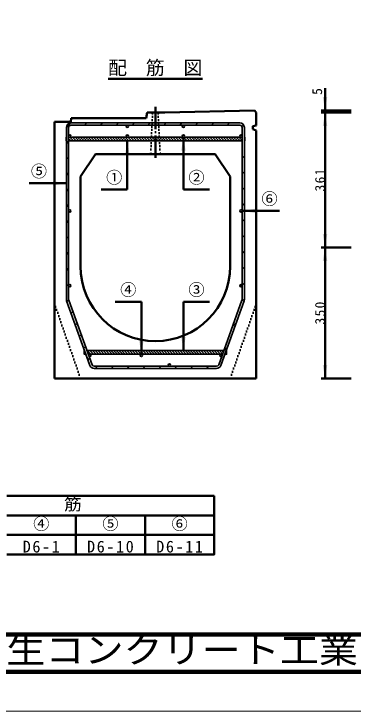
# Model space of a CAD drawing. Units: millimetres, scale not verified. Extents: x -2102 to 2102, y -1485 to 1485.
# Drawn here: x -1081 to -174, y -1485 to 378 of the extents above; entities that cross this region are included whole.
import ezdxf
from ezdxf.enums import TextEntityAlignment as Align

# ---------------------------------------------------------------- set-up
doc = ezdxf.new("R2010")
doc.units = ezdxf.units.MM
doc.header["$LTSCALE"] = 5
doc.linetypes.add('DOTTED', pattern=[1.75, 0.25, -1.5])
doc.linetypes.add('LONG_DASHED_DOTTED', pattern=[15.25, 12, -1.5, 0.25, -1.5])
doc.layers.add('0-0_V-nasSTD', color=7, linetype='Continuous', lineweight=35)
doc.layers.add('0-1_0', color=7, linetype='Continuous', lineweight=50)
doc.styles.add('ＭＳ ゴシック', font='')
doc.styles.get('ＭＳ ゴシック').set_extended_font_data('MS Gothic')

msp = doc.modelspace()

# ---------------------------------------------------------------- linework, layer by layer
at = {"layer": '0-0_V-nasSTD', "lineweight": 50}
for p, q in [((-928.078, 99.397), (-929.078, 89.397)), ((-973.078, 89.397), (-929.078, 89.397)), ((-915.697, -910.318), (-1100.697, -910.318)), ((-730.697, -910.318), (-915.697, -910.318)), ((-545.697, -910.318), (-730.697, -910.318)), ((-545.697, -962.318), (-545.697, -910.318)), ((-915.697, -962.318), (-730.697, -962.318)), ((-730.697, -1014.318), (-730.697, -962.318)), ((-730.697, -962.318), (-545.697, -962.318)), ((-730.697, -1066.318), (-730.697, -1014.318))]:
    msp.add_line(p, q, dxfattribs=at)
at = {"layer": '0-0_V-nasSTD'}
for p, q in [((-942.078, 44.148), (-941.078, 43.148)), ((-941.078, 38.35), (-942.078, 38.35)), ((-935.078, 44.219), (-929.208, 38.35)), ((-932.137, 48.35), (-922.137, 38.35)), ((-925.066, 48.35), (-915.066, 38.35)), ((-917.995, 48.35), (-907.995, 38.35)), ((-910.924, 48.35), (-900.924, 38.35)), ((-903.852, 48.35), (-893.852, 38.35)), ((-896.781, 48.35), (-886.781, 38.35)), ((-889.71, 48.35), (-879.71, 38.35)), ((-882.639, 48.35), (-872.639, 38.35)), ((-875.568, 48.35), (-865.568, 38.35)), ((-868.497, 48.35), (-858.497, 38.35)), ((-861.426, 48.35), (-851.426, 38.35)), ((-854.355, 48.35), (-844.355, 38.35)), ((-847.284, 48.35), (-837.284, 38.35)), ((-840.213, 48.35), (-830.213, 38.35)), ((-833.142, 48.35), (-823.142, 38.35)), ((-826.071, 48.35), (-816.071, 38.35)), ((-819, 48.35), (-809, 38.35)), ((-811.929, 48.35), (-801.929, 38.35)), ((-804.858, 48.35), (-794.858, 38.35)), ((-797.786, 48.35), (-787.786, 38.35)), ((-790.715, 48.35), (-780.715, 38.35)), ((-783.644, 48.35), (-773.644, 38.35)), ((-776.573, 48.35), (-766.573, 38.35)), ((-769.502, 48.35), (-759.502, 38.35)), ((-762.431, 48.35), (-752.431, 38.35)), ((-755.36, 48.35), (-745.36, 38.35)), ((-748.289, 48.35), (-738.289, 38.35)), ((-741.218, 48.35), (-731.218, 38.35)), ((-734.147, 48.35), (-724.147, 38.35)), ((-727.076, 48.35), (-717.076, 38.35)), ((-720.005, 48.35), (-710.005, 38.35)), ((-712.934, 48.35), (-702.934, 38.35)), ((-705.863, 48.35), (-695.863, 38.35)), ((-698.791, 48.35), (-688.791, 38.35)), ((-691.72, 48.35), (-681.72, 38.35)), ((-684.649, 48.35), (-674.649, 38.35)), ((-677.578, 48.35), (-667.578, 38.35)), ((-670.507, 48.35), (-660.507, 38.35)), ((-663.436, 48.35), (-653.436, 38.35)), ((-656.365, 48.35), (-646.365, 38.35)), ((-649.294, 48.35), (-639.294, 38.35)), ((-642.223, 48.35), (-632.223, 38.35)), ((-635.152, 48.35), (-625.152, 38.35)), ((-628.081, 48.35), (-618.081, 38.35)), ((-621.01, 48.35), (-611.01, 38.35)), ((-613.939, 48.35), (-603.939, 38.35)), ((-606.868, 48.35), (-596.868, 38.35)), ((-599.797, 48.35), (-589.797, 38.35)), ((-592.725, 48.35), (-582.725, 38.35)), ((-585.654, 48.35), (-575.654, 38.35)), ((-578.583, 48.35), (-568.583, 38.35)), ((-571.512, 48.35), (-561.512, 38.35)), ((-564.441, 48.35), (-554.441, 38.35)), ((-557.37, 48.35), (-547.37, 38.35)), ((-550.299, 48.35), (-540.299, 38.35)), ((-543.228, 48.35), (-533.228, 38.35)), ((-536.157, 48.35), (-526.157, 38.35)), ((-529.086, 48.35), (-519.086, 38.35)), ((-522.015, 48.35), (-512.015, 38.35)), ((-514.944, 48.35), (-504.944, 38.35)), ((-507.873, 48.35), (-497.873, 38.35)), ((-500.802, 48.35), (-490.802, 38.35)), ((-493.731, 48.35), (-483.731, 38.35)), ((-486.659, 48.35), (-476.659, 38.35)), ((-479.588, 48.35), (-471.078, 39.839)), ((-472.517, 48.35), (-471.078, 46.91)), ((-465.078, 47.981), (-464.078, 46.981)), ((-465.078, 40.91), (-464.078, 39.91)), ((-893.517, -524.623), (-890.272, -527.868)), ((-520.017, -521.65), (-886.138, -521.65)), ((-885.396, -521.65), (-875.396, -531.65)), ((-882.561, -531.556), (-882.467, -531.65)), ((-878.325, -521.65), (-868.325, -531.65)), ((-871.254, -521.65), (-861.254, -531.65)), ((-864.183, -521.65), (-854.183, -531.65)), ((-857.111, -521.65), (-847.111, -531.65)), ((-850.04, -521.65), (-840.04, -531.65)), ((-842.969, -521.65), (-832.969, -531.65)), ((-835.898, -521.65), (-825.898, -531.65)), ((-828.827, -521.65), (-818.827, -531.65)), ((-821.756, -521.65), (-811.756, -531.65)), ((-814.685, -521.65), (-804.685, -531.65)), ((-807.614, -521.65), (-797.614, -531.65)), ((-800.543, -521.65), (-790.543, -531.65)), ((-793.472, -521.65), (-783.472, -531.65)), ((-786.401, -521.65), (-776.401, -531.65)), ((-779.33, -521.65), (-769.33, -531.65)), ((-772.259, -521.65), (-762.259, -531.65)), ((-765.188, -521.65), (-755.188, -531.65)), ((-758.117, -521.65), (-748.117, -531.65)), ((-751.045, -521.65), (-741.045, -531.65)), ((-743.974, -521.65), (-733.974, -531.65)), ((-736.903, -521.65), (-726.903, -531.65)), ((-729.832, -521.65), (-719.832, -531.65)), ((-722.761, -521.65), (-712.761, -531.65)), ((-715.69, -521.65), (-705.69, -531.65)), ((-708.619, -521.65), (-698.619, -531.65)), ((-701.548, -521.65), (-691.548, -531.65)), ((-694.477, -521.65), (-684.477, -531.65)), ((-687.406, -521.65), (-677.406, -531.65)), ((-680.335, -521.65), (-670.335, -531.65)), ((-673.264, -521.65), (-663.264, -531.65)), ((-666.193, -521.65), (-656.193, -531.65)), ((-659.122, -521.65), (-649.122, -531.65)), ((-652.051, -521.65), (-642.051, -531.65)), ((-644.979, -521.65), (-634.979, -531.65)), ((-637.908, -521.65), (-627.908, -531.65)), ((-630.837, -521.65), (-620.837, -531.65)), ((-623.766, -521.65), (-613.766, -531.65)), ((-616.695, -521.65), (-606.695, -531.65)), ((-609.624, -521.65), (-599.624, -531.65)), ((-602.553, -521.65), (-592.553, -531.65)), ((-595.482, -521.65), (-585.482, -531.65)), ((-588.411, -521.65), (-578.411, -531.65)), ((-581.34, -521.65), (-571.34, -531.65)), ((-574.269, -521.65), (-564.269, -531.65)), ((-567.198, -521.65), (-557.198, -531.65)), ((-560.127, -521.65), (-550.127, -531.65)), ((-553.056, -521.65), (-543.056, -531.65)), ((-545.984, -521.65), (-535.984, -531.65)), ((-538.913, -521.65), (-528.913, -531.65)), ((-531.842, -521.65), (-523.154, -530.338)), ((-524.771, -521.65), (-521.278, -525.143)), ((-515.783, -527.59), (-512.638, -530.735)), ((-513.907, -522.395), (-512.638, -523.664))]:
    msp.add_line(p, q, dxfattribs=at)
at = {"layer": '0-0_V-nasSTD', "lineweight": 100}
msp.add_line((-1997.5, -1380), (1997.5, -1380), dxfattribs=at)
at = {"layer": '0-0_V-nasSTD', "lineweight": 18}
for points in [[(-2102.5, -1485), (-2102.5, 1485), (2102.5, 1485), (2102.5, -1485)], [(-2002.5, -1385), (-2002.5, 1385), (2002.5, 1385), (2002.5, -1385)]]:
    msp.add_lwpolyline(points, close=True, dxfattribs=at)
at = {"layer": '0-0_V-nasSTD'}
for points in [[(-465.078, 48.35), (-464.078, 48.35), (-464.078, 38.35), (-465.078, 38.35), (-465.078, 74.35)], [(-888.906, -531.65), (-893.517, -531.65), (-893.517, -521.65), (-892.517, -521.65), (-878.045, -561.726)], [(-528.11, -561.726), (-513.638, -521.65), (-512.638, -521.65), (-512.638, -531.65), (-517.249, -531.65)]]:
    msp.add_lwpolyline(points, close=True, dxfattribs=at)
for points in [[(-942.078, 38.35), (-942.078, 48.35), (-941.078, 48.35)], [(-778.078, 48.35), (-932.078, 48.35), (-935.078, 48.35)], [(-935.078, 38.35), (-713.959, 38.35), (-703.078, 38.35), (-692.196, 38.35), (-471.078, 38.35), (-471.078, 48.35), (-474.078, 48.35), (-627.445, 48.35), (-692.659, 48.35), (-703.078, 48.35), (-713.496, 48.35), (-778.078, 48.35)], [(-882.527, -531.65), (-878.254, -531.65), (-740.832, -531.65), (-528.84, -531.65), (-523.628, -531.65)]]:
    msp.add_lwpolyline(points, dxfattribs=at)
at = {"layer": '0-0_V-nasSTD', "lineweight": 50}
for points in [[(-1100.697, -1014.318), (-915.697, -1014.318), (-915.697, -962.318), (-1100.697, -962.318)], [(-915.697, -1014.318), (-915.697, -962.318), (-915.697, -1014.318)], [(-915.697, -1014.318), (-730.697, -1014.318), (-730.697, -962.318)], [(-730.697, -1014.318), (-730.697, -962.318), (-730.697, -1014.318)], [(-730.697, -1014.318), (-545.697, -1014.318), (-545.697, -962.318)], [(-730.697, -1066.318), (-545.697, -1066.318), (-545.697, -1014.318), (-545.697, -962.318), (-545.697, -1014.318)], [(-1100.697, -1066.318), (-915.697, -1066.318), (-915.697, -1014.318)], [(-915.697, -1066.318), (-915.697, -1014.318), (-915.697, -1066.318)], [(-915.697, -1066.318), (-730.697, -1066.318), (-730.697, -1014.318)], [(-730.697, -1066.318), (-730.697, -1014.318), (-730.697, -1066.318)], [(-545.697, -1066.318), (-545.697, -1014.318), (-545.697, -1066.318)]]:
    msp.add_lwpolyline(points, dxfattribs=at)
at = {"layer": '0-0_V-nasSTD'}
for points in [[(-255.238, 155.397), (-249.238, 119.397), (-243.238, 155.397)], [(-255.238, 78.397), (-249.238, 114.397), (-243.238, 78.397)], [(-784.078, 2.35), (-778.078, 38.35), (-772.078, 2.35)], [(-634.078, 12.35), (-628.078, 48.35), (-622.078, 12.35)], [(-977.078, -80.949), (-977.078, -68.949), (-941.078, -74.949)], [(-471.078, -148.65), (-435.078, -154.65), (-435.078, -142.65)], [(-255.238, -210.603), (-249.238, -246.603), (-243.238, -210.603)], [(-255.238, -282.603), (-249.238, -246.603), (-243.238, -282.603)], [(-746.578, -495.65), (-740.578, -531.65), (-734.578, -495.65)], [(-634.078, -485.65), (-628.078, -521.65), (-622.078, -485.65)], [(-255.238, -560.603), (-249.238, -596.603), (-243.238, -560.603)]]:
    msp.add_solid(points, dxfattribs=at)
at = {"layer": '0-1_0'}
for p, q in [((-829.481, 204.397), (-576.674, 204.397)), ((-249.238, 179.397), (-249.238, 119.397)), ((-725.078, 114.397), (-728.078, 99.397)), ((-725.078, 114.397), (-678.078, 114.397)), ((-433.078, 114.397), (-433.078, 79.412)), ((-179.238, 119.397), (-259.238, 119.397)), ((-179.238, 114.397), (-259.238, 114.397)), ((-249.238, 114.397), (-249.238, 119.397)), ((-728.078, 99.397), (-928.078, 99.397)), ((-973.078, -596.603), (-973.078, 89.397)), ((-442.078, 77.397), (-433.078, 79.412)), ((-442.078, 69.397), (-442.078, 77.397)), ((-442.078, 69.397), (-433.078, 66.039)), ((-433.078, -596.603), (-433.078, 66.039)), ((-778.078, -91.65), (-778.078, 38.35)), ((-628.078, -91.65), (-628.078, 48.35)), ((-863.078, 3.397), (-903.078, -56.603)), ((-863.078, 3.397), (-543.078, 3.397)), ((-543.078, 3.397), (-503.078, -56.603)), ((-903.078, -56.603), (-903.078, -296.603)), ((-503.078, -56.603), (-503.078, -296.603)), ((-1041.078, -74.949), (-941.078, -74.949)), ((-778.078, -91.65), (-848.078, -91.65)), ((-628.078, -91.65), (-558.078, -91.65)), ((-371.078, -148.65), (-471.078, -148.65)), ((-179.238, -246.603), (-259.238, -246.603)), ((-810.578, -391.65), (-740.578, -391.65)), ((-740.578, -391.65), (-740.578, -531.65)), ((-628.078, -391.65), (-628.078, -521.65)), ((-558.078, -391.65), (-628.078, -391.65)), ((-973.078, -596.603), (-433.078, -596.603)), ((-179.238, -596.603), (-259.238, -596.603))]:
    msp.add_line(p, q, dxfattribs=at)
at = {"layer": '0-1_0', "linetype": 'LONG_DASHED_DOTTED'}
msp.add_line((-703.078, 129.397), (-703.078, -11.603), dxfattribs=at)
at = {"layer": '0-1_0', "linetype": 'DOTTED'}
for p, q in [((-710.578, 111.397), (-715.578, 3.397)), ((-695.578, 111.397), (-690.578, 3.397)), ((-973.078, -396.603), (-903.078, -596.603)), ((-433.078, -396.603), (-503.078, -596.603))]:
    msp.add_line(p, q, dxfattribs=at)
at = {"layer": '0-1_0', "lineweight": 35}
for p, q in [((-928.923, 86.35), (-941.078, 74.195)), ((-929.078, 86.35), (-477.078, 86.35)), ((-477.078, 80.35), (-929.078, 80.35)), ((-929.078, 80.35), (-477.078, 80.35)), ((-886.497, 86.35), (-892.497, 80.35)), ((-844.071, 86.35), (-850.071, 80.35)), ((-801.644, 86.35), (-807.644, 80.35)), ((-759.218, 86.35), (-765.218, 80.35)), ((-716.791, 86.35), (-722.791, 80.35)), ((-674.365, 86.35), (-680.365, 80.35)), ((-631.938, 86.35), (-637.938, 80.35)), ((-589.512, 86.35), (-595.512, 80.35)), ((-547.086, 86.35), (-553.086, 80.35)), ((-504.659, 86.35), (-510.659, 80.35)), ((-467.29, 81.293), (-471.658, 76.924)), ((-941.078, 74.35), (-941.078, -385.075)), ((-935.078, 74.35), (-935.078, -385.075)), ((-935.078, -385.075), (-935.078, 74.35)), ((-471.078, -385.075), (-471.078, 74.35)), ((-471.078, 74.35), (-471.078, -385.075)), ((-465.078, -385.075), (-465.078, 74.35)), ((-942.078, 48.35), (-942.078, 38.35)), ((-941.078, 48.35), (-942.078, 48.35)), ((-942.078, 38.35), (-941.078, 38.35)), ((-935.078, 37.769), (-941.078, 31.769)), ((-471.078, 48.35), (-935.078, 48.35)), ((-471.078, 38.35), (-935.078, 38.35)), ((-625.145, 50.717), (-627.445, 48.417)), ((-465.078, 38.35), (-464.078, 38.35)), ((-935.078, -4.657), (-941.078, -10.657)), ((-465.078, -1.348), (-471.078, -7.348)), ((-935.078, -47.084), (-941.078, -53.084)), ((-465.078, -43.774), (-471.078, -49.774)), ((-935.078, -89.51), (-941.078, -95.51)), ((-465.078, -86.201), (-471.078, -92.201)), ((-471.078, -134.627), (-465.078, -128.627)), ((-935.078, -131.937), (-941.078, -137.937)), ((-935.078, -174.363), (-941.078, -180.363)), ((-471.078, -177.053), (-465.078, -171.053)), ((-935.078, -216.789), (-941.078, -222.789)), ((-471.078, -219.48), (-465.078, -213.48)), ((-935.078, -259.216), (-941.078, -265.216)), ((-471.078, -261.906), (-465.078, -255.906)), ((-935.078, -301.642), (-941.078, -307.642)), ((-471.078, -304.333), (-465.078, -298.333)), ((-935.078, -344.069), (-941.078, -350.069)), ((-471.476, -347.157), (-475.571, -351.252)), ((-471.078, -346.759), (-465.078, -340.759)), ((-878.045, -561.726), (-940.364, -389.151)), ((-934.939, -386.357), (-939.666, -391.084)), ((-872.402, -559.688), (-934.721, -387.113)), ((-872.402, -559.688), (-934.721, -387.113)), ((-533.753, -559.688), (-471.434, -387.113)), ((-471.434, -387.113), (-533.753, -559.688)), ((-528.11, -561.726), (-465.791, -389.151)), ((-472.807, -390.915), (-465.078, -383.186)), ((-923.723, -417.567), (-928.41, -422.254)), ((-912.467, -448.738), (-917.154, -453.425)), ((-496.787, -457.322), (-486.803, -447.337)), ((-901.211, -479.908), (-905.898, -484.595)), ((-889.956, -511.079), (-894.642, -515.765)), ((-520.768, -523.728), (-510.783, -513.743)), ((-893.517, -521.65), (-892.517, -521.65)), ((-893.517, -521.65), (-893.517, -531.65)), ((-893.517, -531.65), (-888.906, -531.65)), ((-886.138, -521.65), (-520.017, -521.65)), ((-882.527, -531.65), (-523.628, -531.65)), ((-740.832, -531.661), (-743.567, -534.395)), ((-528.84, -531.801), (-530.75, -533.711)), ((-883.386, -546.936), (-878.7, -542.249)), ((-866.759, -563.65), (-539.396, -563.65)), ((-866.759, -569.65), (-539.396, -569.65)), ((-863.674, -569.65), (-857.674, -563.65)), ((-821.248, -569.65), (-815.248, -563.65)), ((-778.822, -569.65), (-772.822, -563.65)), ((-736.395, -569.65), (-730.395, -563.65)), ((-693.969, -569.65), (-687.969, -563.65)), ((-651.542, -569.65), (-645.542, -563.65)), ((-609.116, -569.65), (-603.116, -563.65)), ((-566.69, -569.65), (-560.69, -563.65))]:
    msp.add_line(p, q, dxfattribs=at)
at = {"layer": '0-1_0', "lineweight": 100}
msp.add_line((-1997.5, -1280), (1997.5, -1280), dxfattribs=at)
at = {"layer": '0-1_0', "linetype": 'DOTTED'}
for points in [[(-710.578, 111.397), (-713.578, 114.397), (-692.578, 114.397)], [(-710.578, 111.397), (-695.578, 111.397), (-692.578, 114.397)]]:
    msp.add_lwpolyline(points, dxfattribs=at)
at = {"layer": '0-1_0'}
for points in [[(-678.078, 114.397), (-438.078, 119.397), (-433.078, 114.397)], [(-249.238, -596.603), (-249.238, -246.603), (-249.238, 114.397)]]:
    msp.add_lwpolyline(points, dxfattribs=at)
at = {"layer": '0-1_0', "lineweight": 35}
for points in [[(-465.078, 48.35), (-464.078, 48.35), (-464.078, 38.35)], [(-513.638, -521.65), (-512.638, -521.65), (-512.638, -531.65), (-517.249, -531.65)], [(-539.396, -563.65), (-539.396, -563.65), (-866.759, -563.65)]]:
    msp.add_lwpolyline(points, dxfattribs=at)
for centre in [(-778.078, 77.35), (-628.078, 77.35), (-932.078, 51.35), (-778.078, 51.35), (-628.078, 51.35), (-474.078, 51.35), (-932.078, -148.65), (-474.078, -148.65), (-932.078, -348.65), (-474.078, -348.65), (-878.254, -534.65), (-740.578, -534.65), (-527.901, -534.65), (-665.578, -560.65)]:
    msp.add_circle(centre, 3, dxfattribs=at)
for centre, radius, start, end in [((-929.078, 74.35), 12, 90, 180), ((-929.078, 74.35), 6, 90, 180), ((-929.078, 74.35), 6, 90, 180), ((-477.078, 74.35), 12, 0, 90), ((-477.078, 74.35), 6, 0, 90), ((-477.078, 74.35), 6, 0, 90), ((-929.078, -385.075), 12, 180, 199.85521), ((-929.078, -385.075), 6, 180, 199.85521), ((-929.078, -385.075), 6, 180, 199.85522), ((-477.078, -385.075), 6, 340.14479, 0), ((-477.078, -385.075), 6, 340.14479, 0.00002), ((-477.078, -385.075), 12, 340.14479, 0), ((-866.759, -557.65), 12, 199.85521, 270), ((-866.759, -557.65), 6, 199.85521, 270), ((-866.759, -557.65), 6, 199.85521, 270), ((-539.396, -557.65), 6, 270, 340.14479), ((-539.396, -557.65), 6, 270, 340.14479), ((-539.396, -557.65), 12, 270, 340.14479)]:
    msp.add_arc(centre, radius, start, end, dxfattribs=at)
at = {"layer": '0-1_0'}
for start, end in [(180, 270), (270, 0)]:
    msp.add_arc((-703.078, -296.603), 200, start, end, dxfattribs=at)

# ---------------------------------------------------------------- texts
at = {"layer": '0-0_V-nasSTD', "style": 'ＭＳ ゴシック'}
for s, height, p in [('配\u3000筋\u3000図', 36.95, (-829.481, 204.397)), ('⑤', 31.67, (-1036.078, -67.949)), ('①', 31.67, (-834.678, -84.65)), ('②', 31.67, (-614.678, -84.65)), ('⑥', 31.67, (-419.278, -141.65)), ('④', 31.67, (-797.178, -384.65)), ('③', 31.67, (-614.678, -384.65)), ('④', 31.67, (-1029.797, -1009.918)), ('⑤', 31.67, (-844.797, -1009.918)), ('⑥', 31.67, (-659.797, -1009.918))]:
    msp.add_text(s, height=height, dxfattribs=at).set_placement(p, align=Align.BOTTOM_LEFT)
msp.add_text('5', height=26.39, rotation=90, dxfattribs=at).set_placement((-249.238, 161.397), align=Align.BOTTOM_LEFT)
at = {"layer": '0-0_V-nasSTD', "style": 'ＭＳ ゴシック', "width": 1.1}
for s, height, p in [('配\u3000\u3000\u3000\u3000   \u3000筋', 31.67, (-1303.737, -957.918)), ('株式会社船生コンクリート工業', 69.65, (-1624.221, -1377.45))]:
    msp.add_text(s, height=height, dxfattribs=at).set_placement(p, align=Align.BOTTOM_LEFT)
at = {"layer": '0-0_V-nasSTD', "char_height": 26.39, "attachment_point": 7, "rotation": 90, "style": 'ＭＳ ゴシック'}
for s, insert in [('\\T1.2;361', (-249.238, -96.703)), ('\\T1.2;350', (-249.238, -452.203))]:
    msp.add_mtext(s, dxfattribs=dict(at, insert=insert))
at = {"layer": '0-0_V-nasSTD', "char_height": 31.67, "attachment_point": 7, "style": 'ＭＳ ゴシック'}
for s, insert in [('\\T1.2;D6-1', (-1057.877, -1061.918)), ('\\T1.2;D6-10', (-885.837, -1061.918)), ('\\T1.2;D6-11', (-700.837, -1061.918))]:
    msp.add_mtext(s, dxfattribs=dict(at, insert=insert))

doc.saveas('drawing.dxf')
